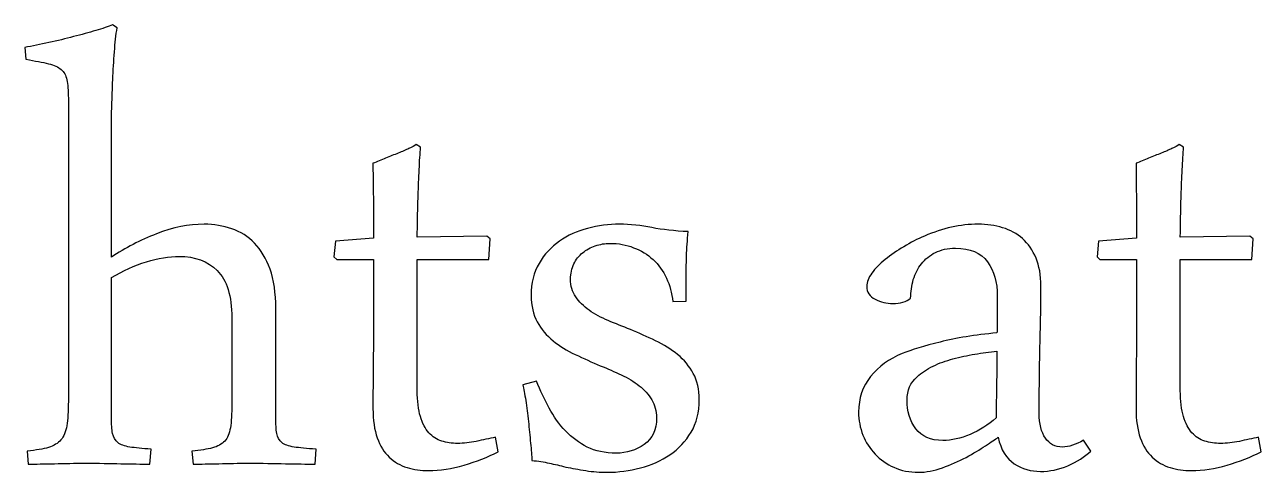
# Model space of a CAD drawing. Extents: x -303 to 288, y -142 to 145.
# Drawn here: x 88.62 to 101.19, y -114.02 to -109.47 of the extents above; entities that cross this region are included whole.
import ezdxf

# ---------------------------------------------------------------- set-up
doc = ezdxf.new("R2010")
doc.units = 0
doc.header["$MEASUREMENT"] = 0
doc.layers.add('LAYER_1', color=7, linetype='CONTINUOUS')

msp = doc.modelspace()

# ---------------------------------------------------------------- linework, layer by layer
at = {"layer": 'LAYER_1', "color": 250}
for points, knots in [([(89.5607, -109.5019), (89.5494, -109.571), (89.5409, -109.6529), (89.5338, -109.746), (89.5338, -109.746), (89.5268, -109.8406), (89.5211, -109.9337), (89.5169, -110.0282), (89.5169, -110.0282), (89.5127, -110.1214), (89.5099, -110.2089), (89.507, -110.2921), (89.507, -110.2921), (89.5042, -110.3754), (89.5028, -110.4403), (89.5028, -110.4911), (89.5028, -110.4911), (89.5028, -110.4911), (89.5028, -111.8344), (89.5028, -111.8344), (89.5028, -111.8344), (89.6439, -111.7399), (89.7963, -111.6609), (89.9614, -111.596), (89.9614, -111.596), (90.1279, -111.5311), (90.2888, -111.4986), (90.4454, -111.4986), (90.4454, -111.4986), (90.5442, -111.4986), (90.6387, -111.5141), (90.7262, -111.5452), (90.7262, -111.5452), (90.8151, -111.5748), (90.8927, -111.6242), (90.9576, -111.6919), (90.9576, -111.6919), (91.024, -111.7597), (91.0762, -111.8471), (91.1157, -111.9558), (91.1157, -111.9558), (91.1538, -112.0645), (91.1735, -112.1985), (91.1735, -112.3551), (91.1735, -112.3551), (91.1735, -112.3551), (91.1735, -113.4671), (91.1735, -113.4671), (91.1735, -113.4671), (91.1735, -113.5334), (91.1764, -113.5856), (91.1834, -113.6265), (91.1834, -113.6265), (91.1905, -113.6661), (91.2074, -113.6971), (91.2356, -113.7197), (91.2356, -113.7197), (91.2624, -113.7408), (91.3048, -113.7564), (91.3598, -113.7648), (91.3598, -113.7648), (91.4148, -113.7733), (91.4882, -113.7804), (91.5828, -113.786), (91.5828, -113.786), (91.5828, -113.786), (91.5743, -113.9384), (91.5743, -113.9384), (91.5743, -113.9384), (91.4854, -113.9384), (91.3852, -113.937), (91.2709, -113.9342), (91.2709, -113.9342), (91.1566, -113.9313), (91.0324, -113.9299), (90.8998, -113.9299), (90.8998, -113.9299), (90.7925, -113.9299), (90.6909, -113.9313), (90.595, -113.9342), (90.595, -113.9342), (90.4976, -113.937), (90.4116, -113.9384), (90.3339, -113.9384), (90.3339, -113.9384), (90.3339, -113.9384), (90.3212, -113.8058), (90.3212, -113.8058), (90.3212, -113.8058), (90.4073, -113.7973), (90.4765, -113.7874), (90.5301, -113.7733), (90.5301, -113.7733), (90.5837, -113.7592), (90.626, -113.7366), (90.6543, -113.7042), (90.6543, -113.7042), (90.6839, -113.6731), (90.7022, -113.628), (90.7121, -113.5687), (90.7121, -113.5687), (90.722, -113.5094), (90.7262, -113.4276), (90.7262, -113.3217), (90.7262, -113.3217), (90.7262, -113.3217), (90.7262, -112.4497), (90.7262, -112.4497), (90.7262, -112.4497), (90.7262, -112.2267), (90.6768, -112.0673), (90.5781, -111.9699), (90.5781, -111.9699), (90.4793, -111.874), (90.3509, -111.826), (90.1928, -111.826), (90.1928, -111.826), (90.0884, -111.826), (89.9769, -111.8443), (89.8584, -111.881), (89.8584, -111.881), (89.7399, -111.9191), (89.6213, -111.9713), (89.5028, -112.0405), (89.5028, -112.0405), (89.5028, -112.0405), (89.5028, -113.4671), (89.5028, -113.4671), (89.5028, -113.4671), (89.5028, -113.5334), (89.507, -113.5856), (89.5155, -113.6265), (89.5155, -113.6265), (89.524, -113.6661), (89.5409, -113.6971), (89.5691, -113.7197), (89.5691, -113.7197), (89.5973, -113.7408), (89.6369, -113.7564), (89.6905, -113.7648), (89.6905, -113.7648), (89.7455, -113.7733), (89.8175, -113.7804), (89.9078, -113.786), (89.9078, -113.786), (89.9078, -113.786), (89.8951, -113.9384), (89.8951, -113.9384), (89.8951, -113.9384), (89.8076, -113.9384), (89.7088, -113.937), (89.6002, -113.9342), (89.6002, -113.9342), (89.4915, -113.9313), (89.3702, -113.9299), (89.2389, -113.9299), (89.2389, -113.9299), (89.1303, -113.9299), (89.0259, -113.9313), (88.9243, -113.9342), (88.9243, -113.9342), (88.8227, -113.937), (88.7323, -113.9384), (88.6561, -113.9384), (88.6561, -113.9384), (88.6561, -113.9384), (88.6477, -113.8058), (88.6477, -113.8058), (88.6477, -113.8058), (88.738, -113.7973), (88.81, -113.786), (88.8636, -113.7691), (88.8636, -113.7691), (88.9186, -113.7521), (88.9595, -113.7267), (88.9906, -113.6929), (88.9906, -113.6929), (89.0202, -113.6576), (89.04, -113.6096), (89.0498, -113.5475), (89.0498, -113.5475), (89.0597, -113.4854), (89.0654, -113.4022), (89.0654, -113.2978), (89.0654, -113.2978), (89.0654, -113.2978), (89.0654, -110.2173), (89.0654, -110.2173), (89.0654, -110.2173), (89.0654, -110.1383), (89.0597, -110.0748), (89.0498, -110.0297), (89.0498, -110.0297), (89.04, -109.9845), (89.0216, -109.9492), (88.992, -109.9238), (88.992, -109.9238), (88.9638, -109.8998), (88.92, -109.8801), (88.8622, -109.866), (88.8622, -109.866), (88.8043, -109.8519), (88.7281, -109.8377), (88.635, -109.8208), (88.635, -109.8208), (88.635, -109.8208), (88.6223, -109.7009), (88.6223, -109.7009), (88.6223, -109.7009), (88.6999, -109.6868), (88.7817, -109.6712), (88.8678, -109.6515), (88.8678, -109.6515), (88.9553, -109.6317), (89.0386, -109.612), (89.119, -109.5908), (89.119, -109.5908), (89.198, -109.571), (89.2742, -109.5499), (89.3433, -109.5287), (89.3433, -109.5287), (89.4139, -109.509), (89.4718, -109.4892), (89.5155, -109.4694), (89.5155, -109.4694), (89.5155, -109.4694), (89.5607, -109.5019), (89.5607, -109.5019)], [0, 0, 0, 0, 0.0172414, 0.0172414, 0.0172414, 0.0172414, 0.0344828, 0.0344828, 0.0344828, 0.0344828, 0.0517241, 0.0517241, 0.0517241, 0.0517241, 0.0689655, 0.0689655, 0.0689655, 0.0689655, 0.0862069, 0.0862069, 0.0862069, 0.0862069, 0.1034483, 0.1034483, 0.1034483, 0.1034483, 0.1206897, 0.1206897, 0.1206897, 0.1206897, 0.137931, 0.137931, 0.137931, 0.137931, 0.1551724, 0.1551724, 0.1551724, 0.1551724, 0.1724138, 0.1724138, 0.1724138, 0.1724138, 0.1896552, 0.1896552, 0.1896552, 0.1896552, 0.2068966, 0.2068966, 0.2068966, 0.2068966, 0.2241379, 0.2241379, 0.2241379, 0.2241379, 0.2413793, 0.2413793, 0.2413793, 0.2413793, 0.2586207, 0.2586207, 0.2586207, 0.2586207, 0.2758621, 0.2758621, 0.2758621, 0.2758621, 0.2931034, 0.2931034, 0.2931034, 0.2931034, 0.3103448, 0.3103448, 0.3103448, 0.3103448, 0.3275862, 0.3275862, 0.3275862, 0.3275862, 0.3448276, 0.3448276, 0.3448276, 0.3448276, 0.362069, 0.362069, 0.362069, 0.362069, 0.3793103, 0.3793103, 0.3793103, 0.3793103, 0.3965517, 0.3965517, 0.3965517, 0.3965517, 0.4137931, 0.4137931, 0.4137931, 0.4137931, 0.4310345, 0.4310345, 0.4310345, 0.4310345, 0.4482759, 0.4482759, 0.4482759, 0.4482759, 0.4655172, 0.4655172, 0.4655172, 0.4655172, 0.4827586, 0.4827586, 0.4827586, 0.4827586, 0.5, 0.5, 0.5, 0.5, 0.5172414, 0.5172414, 0.5172414, 0.5172414, 0.5344828, 0.5344828, 0.5344828, 0.5344828, 0.5517241, 0.5517241, 0.5517241, 0.5517241, 0.5689655, 0.5689655, 0.5689655, 0.5689655, 0.5862069, 0.5862069, 0.5862069, 0.5862069, 0.6034483, 0.6034483, 0.6034483, 0.6034483, 0.6206897, 0.6206897, 0.6206897, 0.6206897, 0.637931, 0.637931, 0.637931, 0.637931, 0.6551724, 0.6551724, 0.6551724, 0.6551724, 0.6724138, 0.6724138, 0.6724138, 0.6724138, 0.6896552, 0.6896552, 0.6896552, 0.6896552, 0.7068966, 0.7068966, 0.7068966, 0.7068966, 0.7241379, 0.7241379, 0.7241379, 0.7241379, 0.7413793, 0.7413793, 0.7413793, 0.7413793, 0.7586207, 0.7586207, 0.7586207, 0.7586207, 0.7758621, 0.7758621, 0.7758621, 0.7758621, 0.7931034, 0.7931034, 0.7931034, 0.7931034, 0.8103448, 0.8103448, 0.8103448, 0.8103448, 0.8275862, 0.8275862, 0.8275862, 0.8275862, 0.8448276, 0.8448276, 0.8448276, 0.8448276, 0.862069, 0.862069, 0.862069, 0.862069, 0.8793103, 0.8793103, 0.8793103, 0.8793103, 0.8965517, 0.8965517, 0.8965517, 0.8965517, 0.9137931, 0.9137931, 0.9137931, 0.9137931, 0.9310345, 0.9310345, 0.9310345, 0.9310345, 0.9482759, 0.9482759, 0.9482759, 0.9482759, 0.9655172, 0.9655172, 0.9655172, 0.9655172, 1, 1, 1, 1]), ([(92.6453, -110.714), (92.6397, -110.7804), (92.634, -110.8566), (92.6312, -110.9426), (92.6312, -110.9426), (92.627, -111.0301), (92.6227, -111.1162), (92.6199, -111.2037), (92.6199, -111.2037), (92.6171, -111.2912), (92.6157, -111.3716), (92.6143, -111.4478), (92.6143, -111.4478), (92.6129, -111.524), (92.6114, -111.5847), (92.6114, -111.6313), (92.6114, -111.6313), (92.6114, -111.6313), (93.3184, -111.6186), (93.3184, -111.6186), (93.3184, -111.6186), (93.3184, -111.6186), (93.3523, -111.6482), (93.3523, -111.6482), (93.3523, -111.6482), (93.3523, -111.6482), (93.3396, -111.8584), (93.3396, -111.8584), (93.3396, -111.8584), (93.3396, -111.8584), (92.6114, -111.8584), (92.6114, -111.8584), (92.6114, -111.8584), (92.6114, -111.8584), (92.6114, -113.1905), (92.6114, -113.1905), (92.6114, -113.1905), (92.6114, -113.2978), (92.6227, -113.3852), (92.6425, -113.4544), (92.6425, -113.4544), (92.6637, -113.5235), (92.6919, -113.5786), (92.73, -113.6195), (92.73, -113.6195), (92.7667, -113.6618), (92.8104, -113.69), (92.8598, -113.7042), (92.8598, -113.7042), (92.9092, -113.7197), (92.9628, -113.7281), (93.0207, -113.7281), (93.0207, -113.7281), (93.0813, -113.7281), (93.1448, -113.7211), (93.2112, -113.707), (93.2112, -113.707), (93.2775, -113.6929), (93.3424, -113.6788), (93.4059, -113.6661), (93.4059, -113.6661), (93.4059, -113.6661), (93.4341, -113.8142), (93.4341, -113.8142), (93.4341, -113.8142), (93.3269, -113.8664), (93.2112, -113.9116), (93.087, -113.9483), (93.087, -113.9483), (92.9628, -113.9864), (92.8429, -114.0047), (92.7272, -114.0047), (92.7272, -114.0047), (92.6481, -114.0047), (92.5733, -113.9948), (92.507, -113.9737), (92.507, -113.9737), (92.4393, -113.9525), (92.3786, -113.9172), (92.3264, -113.8678), (92.3264, -113.8678), (92.2742, -113.8185), (92.2333, -113.7535), (92.2051, -113.6717), (92.2051, -113.6717), (92.1754, -113.5899), (92.1613, -113.4911), (92.1613, -113.3725), (92.1613, -113.3725), (92.1613, -113.3725), (92.1613, -113.2611), (92.1613, -113.2611), (92.1613, -113.2611), (92.1613, -113.2103), (92.1613, -113.1313), (92.1627, -113.0212), (92.1627, -113.0212), (92.1641, -112.9097), (92.1655, -112.763), (92.1655, -112.5781), (92.1655, -112.5781), (92.1655, -112.5781), (92.1655, -111.8584), (92.1655, -111.8584), (92.1655, -111.8584), (92.1655, -111.8584), (91.793, -111.8584), (91.793, -111.8584), (91.793, -111.8584), (91.793, -111.8584), (91.7648, -111.8302), (91.7648, -111.8302), (91.7648, -111.8302), (91.7648, -111.8302), (91.7803, -111.6694), (91.7803, -111.6694), (91.7803, -111.6694), (91.7803, -111.6694), (92.1655, -111.6397), (92.1655, -111.6397), (92.1655, -111.6397), (92.1655, -111.6397), (92.1655, -111.2968), (92.1655, -111.2968), (92.1655, -111.2968), (92.1655, -111.2277), (92.1641, -111.1571), (92.1627, -111.0866), (92.1627, -111.0866), (92.1613, -111.0146), (92.1613, -110.9455), (92.1613, -110.8791), (92.1613, -110.8791), (92.2022, -110.8622), (92.246, -110.8453), (92.2897, -110.8269), (92.2897, -110.8269), (92.3335, -110.81), (92.3758, -110.7916), (92.4181, -110.7761), (92.4181, -110.7761), (92.459, -110.7592), (92.4957, -110.7437), (92.5268, -110.7281), (92.5268, -110.7281), (92.5592, -110.7126), (92.5832, -110.6999), (92.6002, -110.6886), (92.6002, -110.6886), (92.6002, -110.6886), (92.6453, -110.714), (92.6453, -110.714)], [0, 0, 0, 0, 0.025641, 0.025641, 0.025641, 0.025641, 0.0512821, 0.0512821, 0.0512821, 0.0512821, 0.0769231, 0.0769231, 0.0769231, 0.0769231, 0.1025641, 0.1025641, 0.1025641, 0.1025641, 0.1282051, 0.1282051, 0.1282051, 0.1282051, 0.1538462, 0.1538462, 0.1538462, 0.1538462, 0.1794872, 0.1794872, 0.1794872, 0.1794872, 0.2051282, 0.2051282, 0.2051282, 0.2051282, 0.2307692, 0.2307692, 0.2307692, 0.2307692, 0.2564103, 0.2564103, 0.2564103, 0.2564103, 0.2820513, 0.2820513, 0.2820513, 0.2820513, 0.3076923, 0.3076923, 0.3076923, 0.3076923, 0.3333333, 0.3333333, 0.3333333, 0.3333333, 0.3589744, 0.3589744, 0.3589744, 0.3589744, 0.3846154, 0.3846154, 0.3846154, 0.3846154, 0.4102564, 0.4102564, 0.4102564, 0.4102564, 0.4358974, 0.4358974, 0.4358974, 0.4358974, 0.4615385, 0.4615385, 0.4615385, 0.4615385, 0.4871795, 0.4871795, 0.4871795, 0.4871795, 0.5128205, 0.5128205, 0.5128205, 0.5128205, 0.5384615, 0.5384615, 0.5384615, 0.5384615, 0.5641026, 0.5641026, 0.5641026, 0.5641026, 0.5897436, 0.5897436, 0.5897436, 0.5897436, 0.6153846, 0.6153846, 0.6153846, 0.6153846, 0.6410256, 0.6410256, 0.6410256, 0.6410256, 0.6666667, 0.6666667, 0.6666667, 0.6666667, 0.6923077, 0.6923077, 0.6923077, 0.6923077, 0.7179487, 0.7179487, 0.7179487, 0.7179487, 0.7435897, 0.7435897, 0.7435897, 0.7435897, 0.7692308, 0.7692308, 0.7692308, 0.7692308, 0.7948718, 0.7948718, 0.7948718, 0.7948718, 0.8205128, 0.8205128, 0.8205128, 0.8205128, 0.8461538, 0.8461538, 0.8461538, 0.8461538, 0.8717949, 0.8717949, 0.8717949, 0.8717949, 0.8974359, 0.8974359, 0.8974359, 0.8974359, 0.9230769, 0.9230769, 0.9230769, 0.9230769, 0.9487179, 0.9487179, 0.9487179, 0.9487179, 1, 1, 1, 1]), ([(100.3994, -110.714), (100.3938, -110.7804), (100.3881, -110.8566), (100.3853, -110.9426), (100.3853, -110.9426), (100.3811, -111.0301), (100.3768, -111.1162), (100.374, -111.2037), (100.374, -111.2037), (100.3712, -111.2912), (100.3698, -111.3716), (100.3684, -111.4478), (100.3684, -111.4478), (100.367, -111.524), (100.3655, -111.5847), (100.3655, -111.6313), (100.3655, -111.6313), (100.3655, -111.6313), (101.0725, -111.6186), (101.0725, -111.6186), (101.0725, -111.6186), (101.0725, -111.6186), (101.1064, -111.6482), (101.1064, -111.6482), (101.1064, -111.6482), (101.1064, -111.6482), (101.0937, -111.8584), (101.0937, -111.8584), (101.0937, -111.8584), (101.0937, -111.8584), (100.3655, -111.8584), (100.3655, -111.8584), (100.3655, -111.8584), (100.3655, -111.8584), (100.3655, -113.1905), (100.3655, -113.1905), (100.3655, -113.1905), (100.3655, -113.2978), (100.3768, -113.3852), (100.3966, -113.4544), (100.3966, -113.4544), (100.4178, -113.5235), (100.446, -113.5786), (100.4841, -113.6195), (100.4841, -113.6195), (100.5208, -113.6618), (100.5645, -113.69), (100.6139, -113.7042), (100.6139, -113.7042), (100.6633, -113.7197), (100.7169, -113.7281), (100.7748, -113.7281), (100.7748, -113.7281), (100.8354, -113.7281), (100.8989, -113.7211), (100.9653, -113.707), (100.9653, -113.707), (101.0316, -113.6929), (101.0965, -113.6788), (101.16, -113.6661), (101.16, -113.6661), (101.16, -113.6661), (101.1882, -113.8142), (101.1882, -113.8142), (101.1882, -113.8142), (101.081, -113.8664), (100.9653, -113.9116), (100.8411, -113.9483), (100.8411, -113.9483), (100.7169, -113.9864), (100.597, -114.0047), (100.4813, -114.0047), (100.4813, -114.0047), (100.4022, -114.0047), (100.3274, -113.9948), (100.2611, -113.9737), (100.2611, -113.9737), (100.1934, -113.9525), (100.1327, -113.9172), (100.0805, -113.8678), (100.0805, -113.8678), (100.0283, -113.8185), (99.9874, -113.7535), (99.9592, -113.6717), (99.9592, -113.6717), (99.9295, -113.5899), (99.9154, -113.4911), (99.9154, -113.3725), (99.9154, -113.3725), (99.9154, -113.3725), (99.9154, -113.2611), (99.9154, -113.2611), (99.9154, -113.2611), (99.9154, -113.2103), (99.9154, -113.1313), (99.9168, -113.0212), (99.9168, -113.0212), (99.9182, -112.9097), (99.9196, -112.763), (99.9196, -112.5781), (99.9196, -112.5781), (99.9196, -112.5781), (99.9196, -111.8584), (99.9196, -111.8584), (99.9196, -111.8584), (99.9196, -111.8584), (99.5471, -111.8584), (99.5471, -111.8584), (99.5471, -111.8584), (99.5471, -111.8584), (99.5189, -111.8302), (99.5189, -111.8302), (99.5189, -111.8302), (99.5189, -111.8302), (99.5344, -111.6694), (99.5344, -111.6694), (99.5344, -111.6694), (99.5344, -111.6694), (99.9196, -111.6397), (99.9196, -111.6397), (99.9196, -111.6397), (99.9196, -111.6397), (99.9196, -111.2968), (99.9196, -111.2968), (99.9196, -111.2968), (99.9196, -111.2277), (99.9182, -111.1571), (99.9168, -111.0866), (99.9168, -111.0866), (99.9154, -111.0146), (99.9154, -110.9455), (99.9154, -110.8791), (99.9154, -110.8791), (99.9563, -110.8622), (100.0001, -110.8453), (100.0438, -110.8269), (100.0438, -110.8269), (100.0876, -110.81), (100.1299, -110.7916), (100.1722, -110.7761), (100.1722, -110.7761), (100.2131, -110.7592), (100.2498, -110.7437), (100.2809, -110.7281), (100.2809, -110.7281), (100.3133, -110.7126), (100.3373, -110.6999), (100.3543, -110.6886), (100.3543, -110.6886), (100.3543, -110.6886), (100.3994, -110.714), (100.3994, -110.714)], [0, 0, 0, 0, 0.025641, 0.025641, 0.025641, 0.025641, 0.0512821, 0.0512821, 0.0512821, 0.0512821, 0.0769231, 0.0769231, 0.0769231, 0.0769231, 0.1025641, 0.1025641, 0.1025641, 0.1025641, 0.1282051, 0.1282051, 0.1282051, 0.1282051, 0.1538462, 0.1538462, 0.1538462, 0.1538462, 0.1794872, 0.1794872, 0.1794872, 0.1794872, 0.2051282, 0.2051282, 0.2051282, 0.2051282, 0.2307692, 0.2307692, 0.2307692, 0.2307692, 0.2564103, 0.2564103, 0.2564103, 0.2564103, 0.2820513, 0.2820513, 0.2820513, 0.2820513, 0.3076923, 0.3076923, 0.3076923, 0.3076923, 0.3333333, 0.3333333, 0.3333333, 0.3333333, 0.3589744, 0.3589744, 0.3589744, 0.3589744, 0.3846154, 0.3846154, 0.3846154, 0.3846154, 0.4102564, 0.4102564, 0.4102564, 0.4102564, 0.4358974, 0.4358974, 0.4358974, 0.4358974, 0.4615385, 0.4615385, 0.4615385, 0.4615385, 0.4871795, 0.4871795, 0.4871795, 0.4871795, 0.5128205, 0.5128205, 0.5128205, 0.5128205, 0.5384615, 0.5384615, 0.5384615, 0.5384615, 0.5641026, 0.5641026, 0.5641026, 0.5641026, 0.5897436, 0.5897436, 0.5897436, 0.5897436, 0.6153846, 0.6153846, 0.6153846, 0.6153846, 0.6410256, 0.6410256, 0.6410256, 0.6410256, 0.6666667, 0.6666667, 0.6666667, 0.6666667, 0.6923077, 0.6923077, 0.6923077, 0.6923077, 0.7179487, 0.7179487, 0.7179487, 0.7179487, 0.7435897, 0.7435897, 0.7435897, 0.7435897, 0.7692308, 0.7692308, 0.7692308, 0.7692308, 0.7948718, 0.7948718, 0.7948718, 0.7948718, 0.8205128, 0.8205128, 0.8205128, 0.8205128, 0.8461538, 0.8461538, 0.8461538, 0.8461538, 0.8717949, 0.8717949, 0.8717949, 0.8717949, 0.8974359, 0.8974359, 0.8974359, 0.8974359, 0.9230769, 0.9230769, 0.9230769, 0.9230769, 0.9487179, 0.9487179, 0.9487179, 0.9487179, 1, 1, 1, 1]), ([(95.2079, -112.2846), (95.1994, -112.1999), (95.1782, -112.1195), (95.143, -112.0475), (95.143, -112.0475), (95.1091, -111.9741), (95.0639, -111.9106), (95.0075, -111.8584), (95.0075, -111.8584), (94.951, -111.8062), (94.8847, -111.7653), (94.8099, -111.7371), (94.8099, -111.7371), (94.7366, -111.7075), (94.6561, -111.6933), (94.5715, -111.6933), (94.5715, -111.6933), (94.5178, -111.6933), (94.4684, -111.7018), (94.4205, -111.7187), (94.4205, -111.7187), (94.3711, -111.7343), (94.3287, -111.7583), (94.2921, -111.7893), (94.2921, -111.7893), (94.254, -111.8189), (94.2243, -111.857), (94.2032, -111.9022), (94.2032, -111.9022), (94.1806, -111.9473), (94.1693, -111.9995), (94.1693, -112.0574), (94.1693, -112.0574), (94.1693, -112.1265), (94.1876, -112.1858), (94.2215, -112.2366), (94.2215, -112.2366), (94.2554, -112.2888), (94.3019, -112.334), (94.3584, -112.3735), (94.3584, -112.3735), (94.4148, -112.413), (94.4797, -112.4483), (94.5517, -112.4793), (94.5517, -112.4793), (94.6251, -112.509), (94.6999, -112.54), (94.7775, -112.5696), (94.7775, -112.5696), (94.8636, -112.6063), (94.9482, -112.6444), (95.0315, -112.6839), (95.0315, -112.6839), (95.1161, -112.7234), (95.1909, -112.77), (95.2573, -112.8236), (95.2573, -112.8236), (95.3236, -112.8787), (95.3758, -112.9422), (95.4167, -113.017), (95.4167, -113.017), (95.4562, -113.0903), (95.476, -113.1792), (95.476, -113.2808), (95.476, -113.2808), (95.476, -113.4106), (95.4492, -113.5221), (95.3941, -113.6138), (95.3941, -113.6138), (95.3377, -113.7056), (95.2671, -113.7832), (95.1782, -113.8439), (95.1782, -113.8439), (95.0907, -113.9045), (94.9906, -113.9483), (94.8791, -113.9779), (94.8791, -113.9779), (94.7676, -114.0061), (94.6547, -114.0217), (94.5418, -114.0217), (94.5418, -114.0217), (94.4699, -114.0217), (94.3979, -114.016), (94.3245, -114.0047), (94.3245, -114.0047), (94.2511, -113.9934), (94.1834, -113.9807), (94.1199, -113.968), (94.1199, -113.968), (94.0621, -113.9539), (94.007, -113.9398), (93.9534, -113.9285), (93.9534, -113.9285), (93.8984, -113.9158), (93.8405, -113.9074), (93.777, -113.9017), (93.777, -113.9017), (93.7742, -113.8537), (93.77, -113.7945), (93.7629, -113.7239), (93.7629, -113.7239), (93.7558, -113.6519), (93.7488, -113.5786), (93.7403, -113.5038), (93.7403, -113.5038), (93.7319, -113.4304), (93.722, -113.3584), (93.7135, -113.2907), (93.7135, -113.2907), (93.7036, -113.2244), (93.6923, -113.1708), (93.6825, -113.1327), (93.6825, -113.1327), (93.6825, -113.1327), (93.8222, -113.0946), (93.8222, -113.0946), (93.8222, -113.0946), (93.8617, -113.1891), (93.904, -113.2794), (93.9506, -113.3683), (93.9506, -113.3683), (93.9971, -113.4558), (94.0536, -113.5334), (94.1185, -113.6011), (94.1185, -113.6011), (94.1834, -113.6689), (94.2568, -113.7239), (94.3386, -113.7648), (94.3386, -113.7648), (94.4219, -113.8058), (94.5192, -113.8269), (94.6321, -113.8269), (94.6321, -113.8269), (94.7408, -113.8269), (94.8353, -113.7973), (94.9186, -113.738), (94.9186, -113.738), (95.0004, -113.6788), (95.0428, -113.5884), (95.0428, -113.4671), (95.0428, -113.4671), (95.0428, -113.3979), (95.0258, -113.3373), (94.9948, -113.2836), (94.9948, -113.2836), (94.9623, -113.23), (94.92, -113.1821), (94.8664, -113.1411), (94.8664, -113.1411), (94.8128, -113.0988), (94.7521, -113.0621), (94.6843, -113.0311), (94.6843, -113.0311), (94.6166, -112.9986), (94.5461, -112.9676), (94.4713, -112.9379), (94.4713, -112.9379), (94.3866, -112.9027), (94.3019, -112.8646), (94.2173, -112.8236), (94.2173, -112.8236), (94.1326, -112.7841), (94.0578, -112.7376), (93.9915, -112.6839), (93.9915, -112.6839), (93.9252, -112.6303), (93.8716, -112.5654), (93.8306, -112.492), (93.8306, -112.492), (93.7897, -112.4172), (93.7685, -112.3269), (93.7685, -112.2225), (93.7685, -112.2225), (93.7685, -112.0955), (93.7954, -111.9868), (93.849, -111.8965), (93.849, -111.8965), (93.9026, -111.8048), (93.9717, -111.73), (94.0564, -111.6708), (94.0564, -111.6708), (94.1397, -111.6115), (94.2356, -111.5678), (94.3429, -111.5409), (94.3429, -111.5409), (94.4515, -111.5127), (94.5588, -111.4986), (94.666, -111.4986), (94.666, -111.4986), (94.7761, -111.4986), (94.8861, -111.5099), (94.9948, -111.5325), (94.9948, -111.5325), (95.1034, -111.5551), (95.2262, -111.5678), (95.3645, -111.5734), (95.3645, -111.5734), (95.356, -111.6623), (95.3504, -111.7456), (95.3476, -111.8232), (95.3476, -111.8232), (95.3447, -111.9022), (95.3433, -111.9868), (95.3433, -112.0786), (95.3433, -112.0786), (95.3433, -112.0786), (95.3433, -112.2804), (95.3433, -112.2804), (95.3433, -112.2804), (95.3433, -112.2804), (95.2079, -112.2846), (95.2079, -112.2846)], [0, 0, 0, 0, 0.0185185, 0.0185185, 0.0185185, 0.0185185, 0.037037, 0.037037, 0.037037, 0.037037, 0.0555556, 0.0555556, 0.0555556, 0.0555556, 0.0740741, 0.0740741, 0.0740741, 0.0740741, 0.0925926, 0.0925926, 0.0925926, 0.0925926, 0.1111111, 0.1111111, 0.1111111, 0.1111111, 0.1296296, 0.1296296, 0.1296296, 0.1296296, 0.1481481, 0.1481481, 0.1481481, 0.1481481, 0.1666667, 0.1666667, 0.1666667, 0.1666667, 0.1851852, 0.1851852, 0.1851852, 0.1851852, 0.2037037, 0.2037037, 0.2037037, 0.2037037, 0.2222222, 0.2222222, 0.2222222, 0.2222222, 0.2407407, 0.2407407, 0.2407407, 0.2407407, 0.2592593, 0.2592593, 0.2592593, 0.2592593, 0.2777778, 0.2777778, 0.2777778, 0.2777778, 0.2962963, 0.2962963, 0.2962963, 0.2962963, 0.3148148, 0.3148148, 0.3148148, 0.3148148, 0.3333333, 0.3333333, 0.3333333, 0.3333333, 0.3518519, 0.3518519, 0.3518519, 0.3518519, 0.3703704, 0.3703704, 0.3703704, 0.3703704, 0.3888889, 0.3888889, 0.3888889, 0.3888889, 0.4074074, 0.4074074, 0.4074074, 0.4074074, 0.4259259, 0.4259259, 0.4259259, 0.4259259, 0.4444444, 0.4444444, 0.4444444, 0.4444444, 0.462963, 0.462963, 0.462963, 0.462963, 0.4814815, 0.4814815, 0.4814815, 0.4814815, 0.5, 0.5, 0.5, 0.5, 0.5185185, 0.5185185, 0.5185185, 0.5185185, 0.537037, 0.537037, 0.537037, 0.537037, 0.5555556, 0.5555556, 0.5555556, 0.5555556, 0.5740741, 0.5740741, 0.5740741, 0.5740741, 0.5925926, 0.5925926, 0.5925926, 0.5925926, 0.6111111, 0.6111111, 0.6111111, 0.6111111, 0.6296296, 0.6296296, 0.6296296, 0.6296296, 0.6481481, 0.6481481, 0.6481481, 0.6481481, 0.6666667, 0.6666667, 0.6666667, 0.6666667, 0.6851852, 0.6851852, 0.6851852, 0.6851852, 0.7037037, 0.7037037, 0.7037037, 0.7037037, 0.7222222, 0.7222222, 0.7222222, 0.7222222, 0.7407407, 0.7407407, 0.7407407, 0.7407407, 0.7592593, 0.7592593, 0.7592593, 0.7592593, 0.7777778, 0.7777778, 0.7777778, 0.7777778, 0.7962963, 0.7962963, 0.7962963, 0.7962963, 0.8148148, 0.8148148, 0.8148148, 0.8148148, 0.8333333, 0.8333333, 0.8333333, 0.8333333, 0.8518519, 0.8518519, 0.8518519, 0.8518519, 0.8703704, 0.8703704, 0.8703704, 0.8703704, 0.8888889, 0.8888889, 0.8888889, 0.8888889, 0.9074074, 0.9074074, 0.9074074, 0.9074074, 0.9259259, 0.9259259, 0.9259259, 0.9259259, 0.9444444, 0.9444444, 0.9444444, 0.9444444, 0.962963, 0.962963, 0.962963, 0.962963, 1, 1, 1, 1]), ([(98.5014, -112.6035), (98.5043, -112.5837), (98.5057, -112.5598), (98.5057, -112.5329), (98.5057, -112.5329), (98.5057, -112.5329), (98.5057, -112.231), (98.5057, -112.231), (98.5057, -112.231), (98.5057, -112.0899), (98.4718, -111.9741), (98.4055, -111.881), (98.4055, -111.881), (98.3378, -111.7893), (98.2291, -111.7427), (98.0809, -111.7427), (98.0809, -111.7427), (98.0005, -111.7427), (97.9328, -111.7583), (97.8763, -111.7865), (97.8763, -111.7865), (97.8199, -111.8161), (97.7719, -111.8528), (97.7352, -111.9008), (97.7352, -111.9008), (97.6985, -111.9473), (97.6703, -112.001), (97.652, -112.0616), (97.652, -112.0616), (97.635, -112.1223), (97.6251, -112.1858), (97.6251, -112.2521), (97.6251, -112.2521), (97.5814, -112.2874), (97.5207, -112.3058), (97.4431, -112.3058), (97.4431, -112.3058), (97.381, -112.3058), (97.3204, -112.2916), (97.2639, -112.262), (97.2639, -112.262), (97.2075, -112.2338), (97.1792, -112.19), (97.1792, -112.1322), (97.1792, -112.1322), (97.1792, -112.087), (97.1962, -112.0419), (97.2315, -111.9953), (97.2315, -111.9953), (97.2653, -111.9487), (97.3105, -111.9022), (97.3669, -111.857), (97.3669, -111.857), (97.4234, -111.8119), (97.4869, -111.7681), (97.556, -111.7272), (97.556, -111.7272), (97.6237, -111.6849), (97.6943, -111.6496), (97.7663, -111.6186), (97.7663, -111.6186), (97.9511, -111.5395), (98.1331, -111.4986), (98.3124, -111.4986), (98.3124, -111.4986), (98.3998, -111.4986), (98.4831, -111.5113), (98.5593, -111.5339), (98.5593, -111.5339), (98.6369, -111.5579), (98.7046, -111.5946), (98.7625, -111.6454), (98.7625, -111.6454), (98.8204, -111.6976), (98.8655, -111.7625), (98.8994, -111.8429), (98.8994, -111.8429), (98.9318, -111.9219), (98.9488, -112.0179), (98.9488, -112.128), (98.9488, -112.128), (98.9488, -112.2931), (98.9459, -112.4836), (98.9403, -112.7009), (98.9403, -112.7009), (98.9347, -112.9168), (98.9318, -113.1567), (98.9318, -113.4219), (98.9318, -113.4219), (98.9318, -113.5292), (98.953, -113.6138), (98.9939, -113.6731), (98.9939, -113.6731), (99.0348, -113.7338), (99.0927, -113.7648), (99.1675, -113.7648), (99.1675, -113.7648), (99.2338, -113.7648), (99.3058, -113.7408), (99.382, -113.6943), (99.382, -113.6943), (99.382, -113.6943), (99.4568, -113.8058), (99.4568, -113.8058), (99.4568, -113.8058), (99.3933, -113.8664), (99.3156, -113.9158), (99.2239, -113.9553), (99.2239, -113.9553), (99.1308, -113.9934), (99.0377, -114.0132), (98.9445, -114.0132), (98.9445, -114.0132), (98.8486, -114.0132), (98.7597, -113.9864), (98.6778, -113.9342), (98.6778, -113.9342), (98.596, -113.882), (98.5424, -113.7916), (98.5141, -113.6661), (98.5141, -113.6661), (98.4873, -113.6844), (98.4436, -113.714), (98.3857, -113.7521), (98.3857, -113.7521), (98.3279, -113.7902), (98.263, -113.8297), (98.1882, -113.8707), (98.1882, -113.8707), (98.1134, -113.9102), (98.033, -113.9455), (97.9483, -113.9751), (97.9483, -113.9751), (97.8622, -114.0061), (97.7818, -114.0217), (97.7042, -114.0217), (97.7042, -114.0217), (97.6139, -114.0217), (97.5306, -114.0047), (97.4558, -113.9709), (97.4558, -113.9709), (97.381, -113.9384), (97.3175, -113.8932), (97.2639, -113.8368), (97.2639, -113.8368), (97.2103, -113.7804), (97.1694, -113.7154), (97.1397, -113.6435), (97.1397, -113.6435), (97.1115, -113.5701), (97.096, -113.4925), (97.096, -113.4092), (97.096, -113.4092), (97.096, -113.2681), (97.1369, -113.1482), (97.2188, -113.048), (97.2188, -113.048), (97.2992, -112.9464), (97.4064, -112.8688), (97.5391, -112.8138), (97.5391, -112.8138), (97.635, -112.7757), (97.7634, -112.7361), (97.9257, -112.6966), (97.9257, -112.6966), (98.0866, -112.6557), (98.2785, -112.6247), (98.5014, -112.6035)], [0, 0, 0, 0, 0.0232558, 0.0232558, 0.0232558, 0.0232558, 0.0465116, 0.0465116, 0.0465116, 0.0465116, 0.0697674, 0.0697674, 0.0697674, 0.0697674, 0.0930233, 0.0930233, 0.0930233, 0.0930233, 0.1162791, 0.1162791, 0.1162791, 0.1162791, 0.1395349, 0.1395349, 0.1395349, 0.1395349, 0.1627907, 0.1627907, 0.1627907, 0.1627907, 0.1860465, 0.1860465, 0.1860465, 0.1860465, 0.2093023, 0.2093023, 0.2093023, 0.2093023, 0.2325581, 0.2325581, 0.2325581, 0.2325581, 0.255814, 0.255814, 0.255814, 0.255814, 0.2790698, 0.2790698, 0.2790698, 0.2790698, 0.3023256, 0.3023256, 0.3023256, 0.3023256, 0.3255814, 0.3255814, 0.3255814, 0.3255814, 0.3488372, 0.3488372, 0.3488372, 0.3488372, 0.372093, 0.372093, 0.372093, 0.372093, 0.3953488, 0.3953488, 0.3953488, 0.3953488, 0.4186047, 0.4186047, 0.4186047, 0.4186047, 0.4418605, 0.4418605, 0.4418605, 0.4418605, 0.4651163, 0.4651163, 0.4651163, 0.4651163, 0.4883721, 0.4883721, 0.4883721, 0.4883721, 0.5116279, 0.5116279, 0.5116279, 0.5116279, 0.5348837, 0.5348837, 0.5348837, 0.5348837, 0.5581395, 0.5581395, 0.5581395, 0.5581395, 0.5813953, 0.5813953, 0.5813953, 0.5813953, 0.6046512, 0.6046512, 0.6046512, 0.6046512, 0.627907, 0.627907, 0.627907, 0.627907, 0.6511628, 0.6511628, 0.6511628, 0.6511628, 0.6744186, 0.6744186, 0.6744186, 0.6744186, 0.6976744, 0.6976744, 0.6976744, 0.6976744, 0.7209302, 0.7209302, 0.7209302, 0.7209302, 0.744186, 0.744186, 0.744186, 0.744186, 0.7674419, 0.7674419, 0.7674419, 0.7674419, 0.7906977, 0.7906977, 0.7906977, 0.7906977, 0.8139535, 0.8139535, 0.8139535, 0.8139535, 0.8372093, 0.8372093, 0.8372093, 0.8372093, 0.8604651, 0.8604651, 0.8604651, 0.8604651, 0.8837209, 0.8837209, 0.8837209, 0.8837209, 0.9069767, 0.9069767, 0.9069767, 0.9069767, 0.9302326, 0.9302326, 0.9302326, 0.9302326, 0.9534884, 0.9534884, 0.9534884, 0.9534884, 1, 1, 1, 1]), ([(98.4944, -113.4671), (98.4944, -113.3514), (98.4958, -113.2385), (98.4986, -113.1284), (98.4986, -113.1284), (98.5, -113.0184), (98.5014, -112.9055), (98.5014, -112.7898), (98.5014, -112.7898), (98.4281, -112.7968), (98.3519, -112.8081), (98.2771, -112.8208), (98.2771, -112.8208), (98.2009, -112.8321), (98.1275, -112.849), (98.0555, -112.8674), (98.0555, -112.8674), (97.9836, -112.8871), (97.9158, -112.9111), (97.8523, -112.9422), (97.8523, -112.9422), (97.7902, -112.9718), (97.7352, -113.0085), (97.6915, -113.0494), (97.6915, -113.0494), (97.6223, -113.1101), (97.5885, -113.1891), (97.5885, -113.2851), (97.5885, -113.2851), (97.5885, -113.4008), (97.6181, -113.4981), (97.6774, -113.5786), (97.6774, -113.5786), (97.7366, -113.659), (97.8283, -113.6985), (97.9525, -113.6985), (97.9525, -113.6985), (98.04, -113.6985), (98.1331, -113.6773), (98.2291, -113.6364), (98.2291, -113.6364), (98.3251, -113.5955), (98.414, -113.5391), (98.4944, -113.4671)], [0, 0, 0, 0, 0.0833333, 0.0833333, 0.0833333, 0.0833333, 0.1666667, 0.1666667, 0.1666667, 0.1666667, 0.25, 0.25, 0.25, 0.25, 0.3333333, 0.3333333, 0.3333333, 0.3333333, 0.4166667, 0.4166667, 0.4166667, 0.4166667, 0.5, 0.5, 0.5, 0.5, 0.5833333, 0.5833333, 0.5833333, 0.5833333, 0.6666667, 0.6666667, 0.6666667, 0.6666667, 0.75, 0.75, 0.75, 0.75, 0.8333333, 0.8333333, 0.8333333, 0.8333333, 1, 1, 1, 1])]:
    msp.add_open_spline(points, degree=3, knots=knots, dxfattribs=at)

doc.saveas('drawing.dxf')
